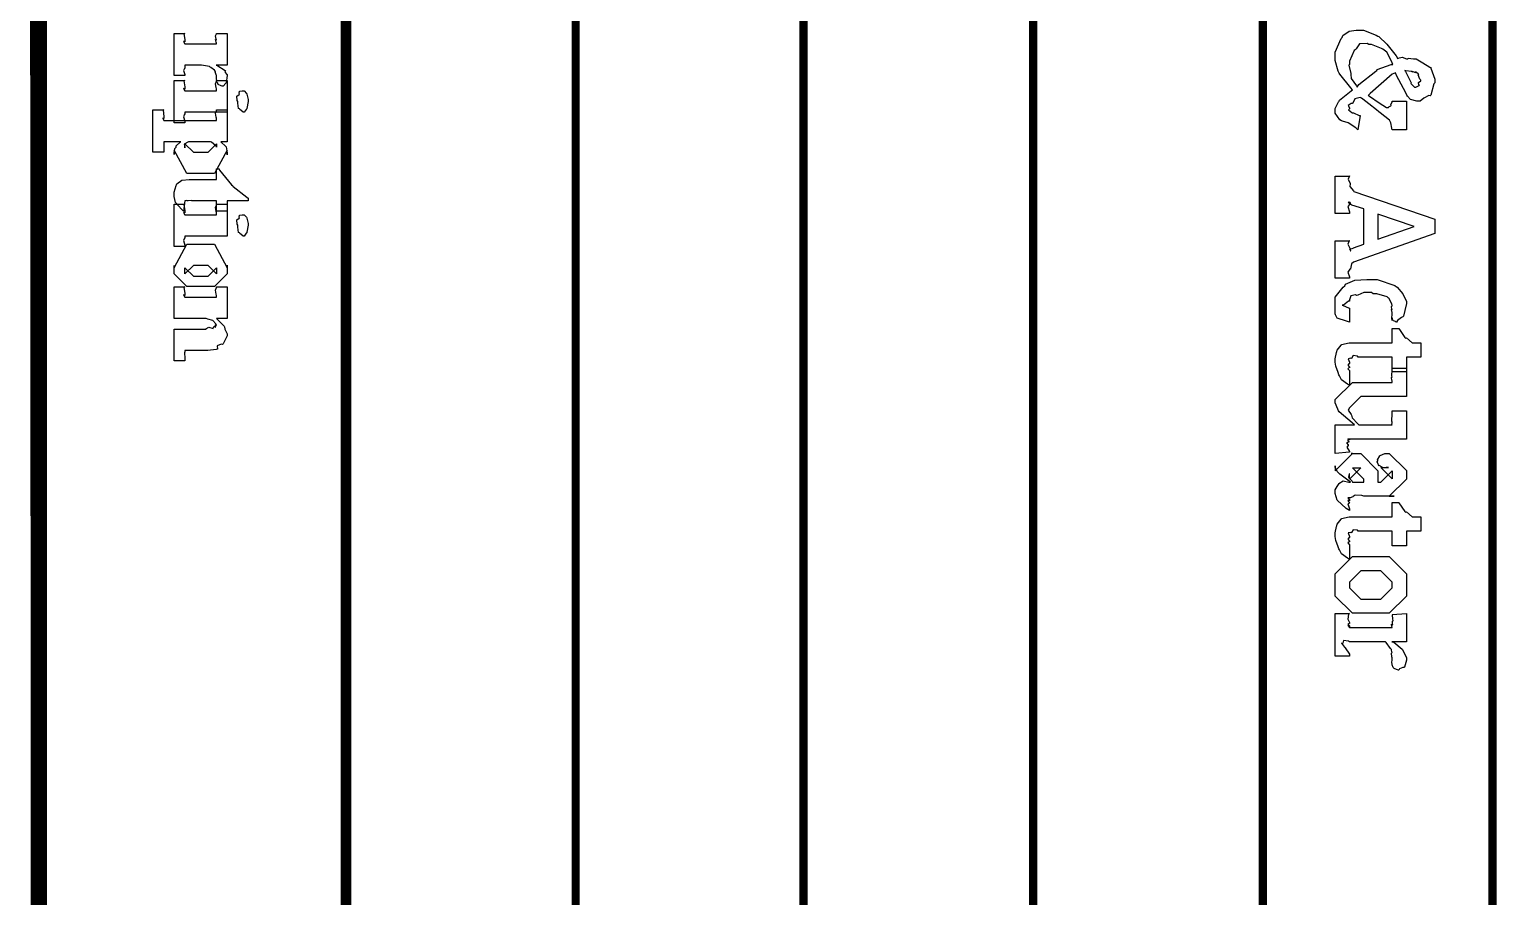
# Model space of a CAD drawing. Extents: x 0.4 to 11.2, y 0.4 to 16.
# Drawn here: x 4.242 to 5.423, y 1.098 to 1.796 of the extents above; entities that cross this region are included whole.
import ezdxf

# ---------------------------------------------------------------- set-up
doc = ezdxf.new("R2010")
doc.units = 0
doc.layers.get('0').update_dxf_attribs({"linetype": 'CONTINUOUS'})

msp = doc.modelspace()

# ---------------------------------------------------------------- linework, layer by layer
at = {"color": 0}
for points, const_width in [([(4.49669, 2.64333), (4.49669, 0.403321)], 0.008333), ([(4.25168, 2.64165), (4.25168, 0.405003)], 0.008333), ([(4.68164, 2.64333), (4.68164, 0.405003)], 0.006667), ([(4.86501, 2.64333), (4.86501, 0.403321)], 0.006667), ([(5.05003, 2.64333), (5.05003, 0.405003)], 0.006667), ([(5.23503, 2.64333), (5.23503, 0.403321)], 0.006667), ([(5.41997, 2.64333), (5.41997, 0.405003)], 0.006667)]:
    msp.add_lwpolyline(points, dxfattribs=dict(at, const_width=const_width))
at = {"color": 230, "const_width": 0.01}
msp.add_lwpolyline([(4.24669, 2.63167), (4.24832, 0.478353)], dxfattribs=at)
at = {"color": 1}
for points in [[(4.4011, 1.76708), (4.39219, 1.76708), (4.39274, 1.76693), (4.39936, 1.76286), (4.39958, 1.76253), (4.39958, 1.76258), (4.39903, 1.76156), (4.4011, 1.75939), (4.4011, 1.75863), (4.4011, 1.75863), (4.40022, 1.75293), (4.40001, 1.75256), (4.39985, 1.7525), (4.39774, 1.75017), (4.39697, 1.75017), (4.39615, 1.75054), (4.39367, 1.75157), (4.39361, 1.75239), (4.3935, 1.75256), (4.39274, 1.75331), (4.39242, 1.75732), (4.39242, 1.75863), (4.39214, 1.75939), (4.39144, 1.76172), (4.39154, 1.76188), (4.39154, 1.76188), (4.39085, 1.76297), (4.38786, 1.76514), (4.38743, 1.76535), (4.38667, 1.76606), (4.38043, 1.76708), (4.37831, 1.76708), (4.36919, 1.76708), (4.36681, 1.76708), (4.36681, 1.76708), (4.36681, 1.76676), (4.36681, 1.76665), (4.36681, 1.76665), (4.36681, 1.76486), (4.36681, 1.76426), (4.36669, 1.76432), (4.36578, 1.76275), (4.36681, 1.75965), (4.36681, 1.75863), (4.35835, 1.75863), (4.35835, 1.79269), (4.36681, 1.79269), (4.36615, 1.79237), (4.36681, 1.7876), (4.36681, 1.78597), (4.36669, 1.78614), (4.36578, 1.78618), (4.36681, 1.78424), (4.36681, 1.78424), (4.39242, 1.78424), (4.39242, 1.78424), (4.39242, 1.78472), (4.39242, 1.78489), (4.39214, 1.78554), (4.39165, 1.7876), (4.39242, 1.78728), (4.39242, 1.78728), (4.39208, 1.78808), (4.39165, 1.79075), (4.39242, 1.79221), (4.39242, 1.79269), (4.4011, 1.79269), (4.4011, 1.76708)], [(5.35064, 1.73796), (5.35064, 1.71496), (5.33914, 1.71496), (5.33886, 1.71636), (5.33811, 1.72065), (5.33762, 1.72179), (5.3374, 1.72211), (5.33697, 1.72282), (5.32958, 1.72862), (5.32829, 1.72949), (5.3265, 1.73118), (5.32026, 1.73606), (5.31549, 1.73958), (5.3144, 1.74056), (5.31342, 1.74104), (5.30908, 1.73996), (5.3074, 1.73654), (5.30701, 1.73622), (5.30621, 1.73622), (5.30371, 1.73454), (5.30485, 1.73258), (5.30485, 1.73188), (5.30474, 1.73193), (5.30399, 1.73107), (5.30669, 1.72885), (5.30701, 1.72862), (5.30701, 1.72862), (5.308, 1.72874), (5.31267, 1.72657), (5.31332, 1.72646), (5.31158, 1.71496), (5.3099, 1.71664), (5.3036, 1.7206), (5.29921, 1.7219), (5.29833, 1.72233), (5.2971, 1.72304), (5.29335, 1.7284), (5.29335, 1.73014), (5.29335, 1.73215), (5.29606, 1.73753), (5.2966, 1.73817), (5.29688, 1.73899), (5.30604, 1.74631), (5.30724, 1.74707), (5.30593, 1.74892), (5.29693, 1.75976), (5.29639, 1.76074), (5.29563, 1.76232), (5.29335, 1.77078), (5.29335, 1.77354), (5.29335, 1.7775), (5.29807, 1.78842), (5.29899, 1.78939), (5.29949, 1.79085), (5.30442, 1.79454), (5.31028, 1.79525), (5.31222, 1.79525), (5.31608, 1.79525), (5.32639, 1.79129), (5.32764, 1.79047), (5.3284, 1.79004), (5.33475, 1.78407), (5.34233, 1.77447), (5.34369, 1.77225), (5.34375, 1.77268), (5.34711, 1.77339), (5.35058, 1.77225), (5.35172, 1.77225), (5.35194, 1.77279), (5.35633, 1.77225), (5.35781, 1.77225), (5.35846, 1.77208), (5.36393, 1.76888), (5.36951, 1.76551), (5.37017, 1.76531), (5.37017, 1.7646), (5.37364, 1.75586), (5.37364, 1.75293), (5.37278, 1.7519), (5.37039, 1.743), (5.36974, 1.74229), (5.36865, 1.74251), (5.36475, 1.74046), (5.36165, 1.73796), (5.36062, 1.73796), (5.359, 1.73812), (5.354, 1.73947), (5.35161, 1.74214), (5.35086, 1.74294), (5.35004, 1.74468), (5.34261, 1.75879), (5.34174, 1.76096), (5.33919, 1.75987), (5.32146, 1.74414), (5.31982, 1.74274), (5.3209, 1.74203), (5.32878, 1.73682), (5.33447, 1.73296), (5.33632, 1.73296), (5.33637, 1.7334), (5.33817, 1.73426), (5.33826, 1.73449), (5.33811, 1.73514), (5.33914, 1.73763), (5.33914, 1.73796), (5.35064, 1.73796)], [(5.31093, 1.74946), (5.31244, 1.75142), (5.32596, 1.7621), (5.32676, 1.76269), (5.32721, 1.76367), (5.33832, 1.76747), (5.33957, 1.76768), (5.33865, 1.77024), (5.33485, 1.7774), (5.33154, 1.77994), (5.33068, 1.78049), (5.3291, 1.78114), (5.32264, 1.78375), (5.32047, 1.78375), (5.3189, 1.78444), (5.31293, 1.78413), (5.31022, 1.78017), (5.3094, 1.7794), (5.30849, 1.77886), (5.30485, 1.77035), (5.30485, 1.76747), (5.30414, 1.76699), (5.30578, 1.76031), (5.30593, 1.75965), (5.30593, 1.75965), (5.30626, 1.75629), (5.31033, 1.75054), (5.31093, 1.74946)], [(5.34933, 1.76269), (5.34988, 1.76199), (5.35406, 1.75325), (5.35433, 1.75271), (5.35422, 1.75233), (5.35726, 1.74946), (5.35824, 1.74946), (5.35824, 1.74946), (5.36089, 1.75076), (5.36106, 1.75097), (5.36074, 1.75119), (5.36035, 1.7531), (5.36214, 1.75444), (5.36214, 1.75489), (5.36149, 1.75586), (5.36008, 1.75917), (5.36062, 1.75944), (5.36062, 1.75944), (5.35997, 1.75999), (5.35786, 1.76161), (5.35801, 1.76096), (5.35801, 1.76096), (5.35747, 1.76129), (5.35558, 1.76193), (5.35542, 1.76139), (5.35542, 1.76139), (5.35465, 1.76193), (5.35015, 1.76253), (5.34933, 1.76269)], [(4.4011, 1.72917), (4.36681, 1.72917), (4.36681, 1.72917), (4.36681, 1.72786), (4.36681, 1.72743), (4.36669, 1.72749), (4.36578, 1.72553), (4.36681, 1.72194), (4.36681, 1.72071), (4.35835, 1.72071), (4.35835, 1.75478), (4.36681, 1.75478), (4.36621, 1.7545), (4.36681, 1.74951), (4.36681, 1.74783), (4.36664, 1.74804), (4.36578, 1.74826), (4.36681, 1.74631), (4.36681, 1.74631), (4.39242, 1.74631), (4.39242, 1.74631), (4.39242, 1.74761), (4.39242, 1.74804), (4.39204, 1.74903), (4.39165, 1.75211), (4.39242, 1.75412), (4.39242, 1.75478), (4.4011, 1.75478), (4.4011, 1.72917)], [(4.41803, 1.73785), (4.41803, 1.73785), (4.41694, 1.73221), (4.41672, 1.73178), (4.41635, 1.73139), (4.41456, 1.72917), (4.4139, 1.72917), (4.41363, 1.72944), (4.41108, 1.73133), (4.41086, 1.73178), (4.41004, 1.73215), (4.40956, 1.73643), (4.40956, 1.73785), (4.40901, 1.73872), (4.40869, 1.74219), (4.41064, 1.74349), (4.41086, 1.74393), (4.41064, 1.74414), (4.41092, 1.74604), (4.41319, 1.74631), (4.4139, 1.74631), (4.41461, 1.74631), (4.41656, 1.74436), (4.41672, 1.74393), (4.41672, 1.74371), (4.41803, 1.73931), (4.41803, 1.73785)], [(4.36356, 1.7054), (4.34988, 1.7054), (4.34988, 1.7054), (4.34988, 1.70492), (4.34988, 1.70475), (4.34988, 1.70475), (4.34988, 1.70329), (4.34988, 1.70281), (4.34988, 1.70281), (4.34988, 1.6984), (4.34988, 1.69694), (4.34119, 1.69694), (4.34119, 1.73101), (4.34988, 1.73101), (4.34944, 1.73074), (4.34988, 1.72575), (4.34988, 1.72407), (4.34983, 1.72424), (4.34924, 1.7245), (4.34988, 1.72254), (4.34988, 1.72254), (4.39242, 1.72254), (4.39242, 1.72254), (4.39242, 1.72385), (4.39242, 1.72428), (4.39204, 1.72526), (4.39165, 1.72835), (4.39242, 1.73036), (4.39242, 1.73101), (4.4011, 1.73101), (4.4011, 1.7054), (4.39589, 1.7054), (4.39589, 1.7054), (4.40001, 1.70167), (4.40022, 1.70128), (4.40022, 1.70128), (4.4011, 1.6964), (4.4011, 1.69476), (4.4011, 1.69868), (4.39068, 1.67979), (4.37983, 1.67979), (4.36854, 1.67979), (4.35835, 1.69868), (4.35835, 1.69521), (4.35835, 1.69646), (4.35872, 1.70003), (4.35969, 1.70079), (4.35986, 1.70107), (4.35992, 1.7021), (4.36312, 1.70508), (4.36356, 1.7054)], [(4.37093, 1.7054), (4.36979, 1.70535), (4.36626, 1.70356), (4.36681, 1.70139), (4.36681, 1.70063), (4.36681, 1.70367), (4.37375, 1.69694), (4.37939, 1.69694), (4.38569, 1.69694), (4.39242, 1.70367), (4.39242, 1.70107), (4.39193, 1.70215), (4.38846, 1.70514), (4.38764, 1.7054), (4.37093, 1.7054)], [(4.41803, 1.65787), (4.4011, 1.65787), (4.4011, 1.64942), (4.39242, 1.64942), (4.39242, 1.65787), (4.37244, 1.65787), (4.37196, 1.65815), (4.36957, 1.65787), (4.36876, 1.65787), (4.36843, 1.65799), (4.36757, 1.65787), (4.36724, 1.65787), (4.36719, 1.65793), (4.36681, 1.65787), (4.36681, 1.65787), (4.36594, 1.64942), (4.36415, 1.65099), (4.35932, 1.65636), (4.35835, 1.66124), (4.35835, 1.66287), (4.35835, 1.66482), (4.35997, 1.67014), (4.36029, 1.67068), (4.36046, 1.67156), (4.36442, 1.67449), (4.36486, 1.67458), (4.36486, 1.67458), (4.37039, 1.67503), (4.37224, 1.67503), (4.39242, 1.67503), (4.39242, 1.68349), (4.39458, 1.68349), (4.39475, 1.68261), (4.40451, 1.67079), (4.40543, 1.66982), (4.40593, 1.66932), (4.41689, 1.66075), (4.41803, 1.66004), (4.41803, 1.65787)], [(5.31635, 1.62289), (5.31635, 1.65132), (5.30681, 1.65435), (5.30621, 1.65494), (5.30453, 1.65696), (5.30572, 1.65631), (5.30572, 1.65631), (5.30528, 1.65657), (5.30376, 1.65685), (5.30512, 1.65506), (5.30507, 1.65479), (5.3049, 1.65489), (5.30344, 1.65326), (5.30485, 1.64903), (5.30485, 1.64762), (5.29335, 1.64762), (5.29335, 1.67779), (5.30485, 1.67779), (5.30479, 1.67785), (5.30365, 1.6754), (5.30528, 1.67171), (5.30528, 1.6715), (5.30528, 1.6715), (5.30501, 1.66928), (5.308, 1.66581), (5.30832, 1.66521), (5.37364, 1.64307), (5.37364, 1.63157), (5.30789, 1.60856), (5.30789, 1.60856), (5.30637, 1.60715), (5.30561, 1.60314), (5.3055, 1.60271), (5.30501, 1.60271), (5.3035, 1.60026), (5.30485, 1.59674), (5.30485, 1.59554), (5.29335, 1.59554), (5.29335, 1.62571), (5.30485, 1.62571), (5.30458, 1.62571), (5.3035, 1.62304), (5.30507, 1.61968), (5.30507, 1.61942), (5.30507, 1.61942), (5.30572, 1.61768), (5.30593, 1.61768), (5.30572, 1.61778), (5.30518, 1.61882), (5.30767, 1.61968), (5.30789, 1.62007), (5.31635, 1.62289)], [(4.4011, 1.62944), (4.36681, 1.62944), (4.36681, 1.62944), (4.36681, 1.62815), (4.36681, 1.62771), (4.36669, 1.62776), (4.36578, 1.62582), (4.36681, 1.62224), (4.36681, 1.62099), (4.35835, 1.62099), (4.35835, 1.65506), (4.36681, 1.65506), (4.36621, 1.65479), (4.36681, 1.64979), (4.36681, 1.64811), (4.36664, 1.64833), (4.36578, 1.64854), (4.36681, 1.6466), (4.36681, 1.6466), (4.39242, 1.6466), (4.39242, 1.6466), (4.39242, 1.64789), (4.39242, 1.64833), (4.39204, 1.64931), (4.39165, 1.6524), (4.39242, 1.6544), (4.39242, 1.65506), (4.4011, 1.65506), (4.4011, 1.62944)], [(4.41803, 1.63813), (4.41803, 1.63813), (4.41694, 1.63249), (4.41672, 1.63206), (4.41635, 1.63167), (4.41456, 1.62944), (4.4139, 1.62944), (4.41363, 1.62972), (4.41108, 1.63162), (4.41086, 1.63206), (4.41004, 1.63243), (4.40956, 1.63672), (4.40956, 1.63813), (4.40901, 1.639), (4.40869, 1.64247), (4.41064, 1.64378), (4.41086, 1.64421), (4.41064, 1.64442), (4.41092, 1.64632), (4.41319, 1.6466), (4.4139, 1.6466), (4.41461, 1.6466), (4.41656, 1.64464), (4.41672, 1.64421), (4.41672, 1.64399), (4.41803, 1.6396), (4.41803, 1.63813)], [(5.32764, 1.62701), (5.35693, 1.63721), (5.32764, 1.64719), (5.32764, 1.62701)], [(4.4011, 1.6059), (4.4011, 1.59896), (4.39068, 1.58876), (4.37961, 1.58876), (4.36854, 1.58876), (4.35835, 1.59896), (4.35835, 1.60568), (4.35835, 1.60394), (4.36854, 1.62283), (4.37961, 1.62283), (4.39068, 1.62283), (4.4011, 1.60394), (4.4011, 1.6059)], [(4.39242, 1.60157), (4.39242, 1.59896), (4.38569, 1.60568), (4.37722, 1.60568), (4.37375, 1.60568), (4.36681, 1.59896), (4.36681, 1.60157), (4.36681, 1.60394), (4.37375, 1.59722), (4.382, 1.59722), (4.38569, 1.59722), (4.39242, 1.60394), (4.39242, 1.60157)], [(4.4011, 1.56299), (4.39242, 1.56299), (4.39268, 1.56272), (4.3986, 1.55701), (4.39893, 1.55647), (4.39893, 1.55647), (4.39899, 1.55436), (4.4011, 1.55078), (4.4011, 1.54953), (4.40104, 1.54904), (4.39785, 1.54264), (4.39719, 1.54215), (4.39626, 1.54238), (4.39285, 1.54096), (4.39312, 1.53842), (4.39307, 1.53825), (4.39208, 1.53814), (4.38553, 1.53738), (4.38331, 1.53738), (4.36681, 1.53738), (4.36681, 1.53738), (4.36681, 1.53624), (4.36681, 1.53586), (4.36664, 1.53586), (4.36681, 1.53065), (4.36681, 1.52892), (4.35835, 1.52892), (4.35835, 1.55453), (4.36681, 1.55453), (4.38396, 1.55453), (4.3839, 1.55479), (4.38633, 1.55615), (4.38965, 1.5549), (4.38981, 1.55496), (4.38981, 1.55539), (4.39051, 1.55681), (4.39176, 1.55604), (4.39176, 1.55604), (4.3916, 1.55653), (4.39154, 1.55806), (4.39242, 1.55757), (4.39242, 1.55757), (4.39199, 1.55871), (4.38954, 1.56158), (4.38536, 1.56261), (4.38396, 1.56299), (4.36681, 1.56299), (4.35835, 1.56299), (4.35835, 1.5886), (4.36681, 1.5886), (4.36615, 1.58826), (4.36681, 1.58333), (4.36681, 1.58165), (4.36664, 1.58187), (4.36578, 1.58208), (4.36681, 1.58014), (4.36681, 1.58014), (4.39242, 1.58014), (4.39242, 1.58014), (4.39242, 1.58128), (4.39242, 1.58165), (4.39204, 1.58262), (4.39165, 1.58583), (4.39242, 1.58794), (4.39242, 1.5886), (4.4011, 1.5886), (4.4011, 1.56299)], [(5.30485, 1.56022), (5.30236, 1.56093), (5.29486, 1.56347), (5.2934, 1.56592), (5.29335, 1.56674), (5.29335, 1.56939), (5.29335, 1.57542), (5.29335, 1.57736), (5.29335, 1.58035), (5.29969, 1.58843), (5.30094, 1.58931), (5.30165, 1.5906), (5.30919, 1.59386), (5.31879, 1.59451), (5.322, 1.59451), (5.32715, 1.59451), (5.34131, 1.58963), (5.34261, 1.58865), (5.34332, 1.58817), (5.34771, 1.58296), (5.35064, 1.57667), (5.35064, 1.57454), (5.35053, 1.574), (5.34831, 1.565), (5.34782, 1.56435), (5.34668, 1.56401), (5.34358, 1.56158), (5.34272, 1.56022), (5.34239, 1.56022), (5.34185, 1.5606), (5.34017, 1.56114), (5.34, 1.56131), (5.33963, 1.56174), (5.33914, 1.56321), (5.33914, 1.56369), (5.33914, 1.56369), (5.33914, 1.56207), (5.33914, 1.56153), (5.33882, 1.56304), (5.33914, 1.56694), (5.33914, 1.56825), (5.33897, 1.56874), (5.33865, 1.57032), (5.33914, 1.56976), (5.33914, 1.56976), (5.33892, 1.57047), (5.33865, 1.57275), (5.33914, 1.57329), (5.33914, 1.57346), (5.33882, 1.57476), (5.33643, 1.57943), (5.33589, 1.57975), (5.33507, 1.5804), (5.32676, 1.58301), (5.32394, 1.58301), (5.32254, 1.58393), (5.31646, 1.5841), (5.31147, 1.58176), (5.31049, 1.58149), (5.30974, 1.58203), (5.30588, 1.58122), (5.30485, 1.57818), (5.30485, 1.57715), (5.30393, 1.57715), (5.29997, 1.57394), (5.29899, 1.57368), (5.29899, 1.57368), (5.29975, 1.57351), (5.30388, 1.57172), (5.30485, 1.5715), (5.30485, 1.56022)], [(5.36214, 1.53207), (5.35064, 1.53207), (5.35064, 1.52012), (5.33914, 1.52012), (5.33914, 1.53207), (5.31179, 1.53207), (5.31114, 1.53271), (5.30778, 1.53321), (5.30643, 1.53097), (5.30615, 1.53076), (5.30572, 1.53103), (5.3036, 1.53065), (5.30485, 1.52783), (5.30485, 1.52686), (5.30453, 1.52686), (5.30344, 1.5255), (5.30485, 1.52393), (5.30485, 1.52339), (5.30458, 1.52349), (5.30344, 1.52262), (5.30485, 1.52111), (5.30485, 1.52056), (5.30485, 1.50928), (5.30317, 1.51025), (5.29833, 1.51378), (5.29665, 1.51687), (5.29617, 1.51774), (5.29557, 1.51947), (5.29372, 1.52463), (5.29335, 1.52778), (5.29335, 1.52881), (5.29335, 1.53071), (5.29443, 1.53581), (5.29465, 1.5364), (5.29476, 1.53765), (5.29796, 1.54156), (5.29833, 1.54183), (5.29839, 1.54226), (5.30442, 1.54357), (5.30637, 1.54357), (5.33914, 1.54357), (5.33914, 1.55507), (5.34457, 1.55507), (5.3444, 1.55496), (5.34933, 1.5479), (5.34999, 1.54725), (5.35058, 1.54753), (5.35519, 1.54357), (5.35672, 1.54357), (5.35672, 1.54357), (5.36079, 1.54357), (5.36214, 1.54357), (5.36214, 1.53207)], [(5.35064, 1.46588), (5.30485, 1.46588), (5.30453, 1.46604), (5.30344, 1.46631), (5.30485, 1.46565), (5.30485, 1.46544), (5.30453, 1.46556), (5.30328, 1.46522), (5.30431, 1.46371), (5.30419, 1.46349), (5.30388, 1.4636), (5.30251, 1.463), (5.30376, 1.46126), (5.30376, 1.46067), (5.30371, 1.46072), (5.30274, 1.45936), (5.30469, 1.45594), (5.30485, 1.45546), (5.29335, 1.45437), (5.29335, 1.47413), (5.29335, 1.47738), (5.30875, 1.47738), (5.30697, 1.47917), (5.29639, 1.48801), (5.29596, 1.48867), (5.29531, 1.49007), (5.29335, 1.49522), (5.29335, 1.4969), (5.29335, 1.49778), (5.30724, 1.51167), (5.31461, 1.51167), (5.33914, 1.51167), (5.33914, 1.51167), (5.33914, 1.51247), (5.33914, 1.51275), (5.33897, 1.51346), (5.33865, 1.51568), (5.33914, 1.51579), (5.33914, 1.51579), (5.33882, 1.51693), (5.33914, 1.52165), (5.33914, 1.52317), (5.35064, 1.52317), (5.35064, 1.50017), (5.31635, 1.50017), (5.31396, 1.50017), (5.30485, 1.49104), (5.30469, 1.4911), (5.30382, 1.48915), (5.30615, 1.48574), (5.30637, 1.48519), (5.30637, 1.48519), (5.30697, 1.48313), (5.31153, 1.47814), (5.31222, 1.47738), (5.33914, 1.47738), (5.33892, 1.47775), (5.33914, 1.47911), (5.33914, 1.47954), (5.33882, 1.48031), (5.33914, 1.4866), (5.33914, 1.48867), (5.35064, 1.48867), (5.35064, 1.46588)], [(5.30572, 1.43132), (5.30354, 1.43289), (5.2971, 1.43767), (5.29557, 1.43907), (5.29531, 1.43935), (5.29482, 1.43983), (5.29335, 1.44342), (5.29335, 1.44456), (5.29335, 1.44043), (5.30724, 1.45432), (5.30615, 1.45432), (5.31396, 1.45432), (5.32764, 1.44043), (5.32764, 1.43132), (5.32915, 1.43132), (5.33003, 1.43132), (5.33914, 1.44043), (5.33914, 1.43782), (5.33914, 1.43392), (5.33003, 1.44303), (5.33632, 1.44303), (5.33436, 1.44303), (5.33176, 1.44282), (5.33111, 1.44336), (5.32872, 1.44472), (5.32872, 1.44456), (5.32872, 1.44456), (5.32824, 1.44526), (5.32699, 1.4476), (5.32764, 1.4484), (5.32764, 1.44868), (5.32731, 1.44922), (5.3291, 1.45253), (5.32937, 1.45281), (5.32937, 1.45281), (5.33328, 1.45432), (5.33458, 1.45432), (5.33675, 1.45432), (5.35064, 1.44065), (5.35064, 1.43631), (5.35064, 1.43371), (5.33675, 1.42003), (5.34088, 1.42003), (5.3335, 1.42003), (5.31635, 1.42003), (5.31472, 1.42051), (5.3094, 1.42079), (5.30778, 1.41971), (5.30746, 1.4196), (5.30746, 1.4196), (5.30539, 1.41862), (5.30528, 1.41851), (5.30496, 1.41872), (5.3035, 1.41857), (5.30485, 1.41694), (5.30485, 1.41635), (5.30464, 1.41656), (5.30344, 1.41661), (5.30485, 1.41439), (5.30485, 1.41439), (5.30474, 1.4145), (5.30344, 1.41374), (5.30485, 1.40983), (5.30485, 1.40853), (5.30208, 1.41015), (5.29482, 1.41689), (5.29335, 1.42204), (5.29335, 1.42372), (5.29335, 1.42513), (5.29574, 1.42904), (5.29617, 1.42936), (5.29633, 1.43024), (5.29964, 1.43224), (5.30419, 1.43132), (5.30572, 1.43132)], [(5.30724, 1.43132), (5.31635, 1.43132), (5.31635, 1.43371), (5.30724, 1.44282), (5.30919, 1.44282), (5.31396, 1.44282), (5.30485, 1.43371), (5.30485, 1.43804), (5.30453, 1.43799), (5.30404, 1.43539), (5.30686, 1.43201), (5.30724, 1.43132)], [(5.36214, 1.39187), (5.35064, 1.39187), (5.35064, 1.37994), (5.33914, 1.37994), (5.33914, 1.39187), (5.31179, 1.39187), (5.31114, 1.39253), (5.30778, 1.39301), (5.30643, 1.39079), (5.30615, 1.39057), (5.30572, 1.39085), (5.3036, 1.39046), (5.30485, 1.38764), (5.30485, 1.38666), (5.30453, 1.38666), (5.30344, 1.38531), (5.30485, 1.38373), (5.30485, 1.38319), (5.30458, 1.3833), (5.30344, 1.38243), (5.30485, 1.38091), (5.30485, 1.38037), (5.30485, 1.36909), (5.30317, 1.37006), (5.29833, 1.37359), (5.29665, 1.37668), (5.29617, 1.37755), (5.29557, 1.37929), (5.29372, 1.38444), (5.29335, 1.38759), (5.29335, 1.38862), (5.29335, 1.39051), (5.29443, 1.39561), (5.29465, 1.39621), (5.29476, 1.39746), (5.29796, 1.40136), (5.29833, 1.40164), (5.29839, 1.40207), (5.30442, 1.40338), (5.30637, 1.40338), (5.33914, 1.40338), (5.33914, 1.41488), (5.34457, 1.41488), (5.3444, 1.41476), (5.34933, 1.40771), (5.34999, 1.40707), (5.35058, 1.40733), (5.35519, 1.40338), (5.35672, 1.40338), (5.35672, 1.40338), (5.36079, 1.40338), (5.36214, 1.40338), (5.36214, 1.39187)], [(5.35064, 1.34847), (5.35064, 1.33936), (5.33675, 1.32568), (5.32308, 1.32568), (5.30724, 1.32568), (5.29335, 1.33936), (5.29335, 1.34912), (5.29335, 1.35758), (5.30724, 1.37147), (5.32156, 1.37147), (5.33675, 1.37147), (5.35064, 1.35758), (5.35064, 1.34847)], [(5.33914, 1.34977), (5.33914, 1.35086), (5.33003, 1.35997), (5.32503, 1.35997), (5.31396, 1.35997), (5.30485, 1.35086), (5.30485, 1.34717), (5.30485, 1.3463), (5.31396, 1.33718), (5.31939, 1.33718), (5.33003, 1.33718), (5.33914, 1.3463), (5.33914, 1.34977)], [(5.35064, 1.30263), (5.33892, 1.30263), (5.34056, 1.30235), (5.34722, 1.29671), (5.35064, 1.29009), (5.35064, 1.28787), (5.35064, 1.28787), (5.34901, 1.28239), (5.34868, 1.28201), (5.34782, 1.28201), (5.34506, 1.28093), (5.34457, 1.27984), (5.34435, 1.27984), (5.34358, 1.28022), (5.34119, 1.28109), (5.34076, 1.2813), (5.34065, 1.28136), (5.34, 1.28201), (5.33914, 1.28429), (5.33914, 1.28505), (5.33882, 1.28548), (5.33914, 1.28874), (5.33914, 1.28982), (5.33892, 1.29074), (5.33865, 1.29367), (5.33914, 1.29405), (5.33914, 1.29416), (5.33886, 1.29471), (5.3386, 1.29633), (5.33849, 1.29655), (5.33794, 1.29736), (5.33425, 1.30208), (5.33371, 1.30263), (5.30485, 1.30263), (5.30388, 1.30322), (5.30003, 1.30377), (5.29932, 1.30154), (5.29899, 1.30132), (5.29893, 1.30143), (5.29833, 1.30159), (5.30083, 1.29845), (5.30138, 1.29807), (5.30132, 1.29785), (5.30485, 1.29281), (5.30485, 1.29112), (5.29335, 1.29112), (5.29335, 1.32563), (5.30485, 1.32563), (5.3041, 1.32503), (5.30344, 1.32107), (5.30485, 1.31831), (5.30485, 1.31738), (5.30464, 1.31755), (5.30344, 1.31706), (5.30485, 1.31521), (5.30485, 1.31456), (5.30453, 1.31494), (5.30344, 1.31592), (5.30485, 1.31413), (5.30485, 1.31413), (5.33914, 1.31413), (5.33914, 1.31413), (5.33914, 1.31445), (5.33914, 1.31456), (5.33897, 1.31516), (5.33871, 1.31689), (5.33957, 1.3163), (5.33957, 1.3163), (5.33942, 1.317), (5.33936, 1.31928), (5.34, 1.31966), (5.34, 1.31977), (5.33963, 1.32086), (5.33931, 1.32433), (5.33914, 1.32476), (5.35064, 1.32563), (5.35064, 1.30566), (5.35064, 1.30263)]]:
    msp.add_lwpolyline(points, close=True, dxfattribs=at)

doc.saveas('drawing.dxf')
